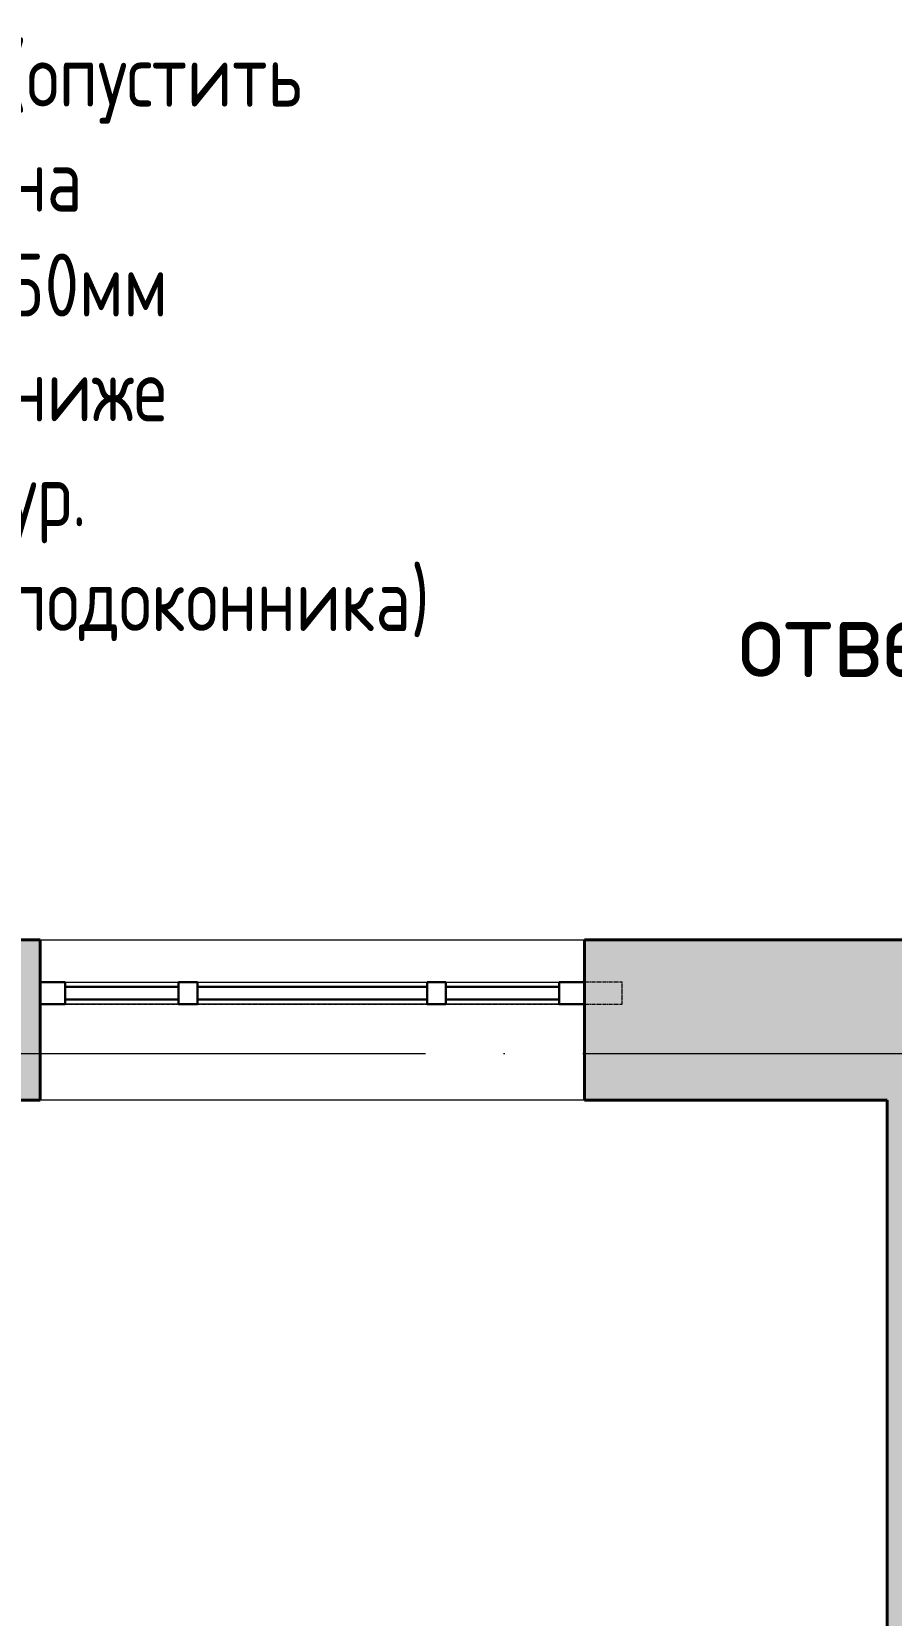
# Model space of a CAD drawing. Header units: millimetres. Extents: x 3050 to 430575, y -569542 to 36130.
# Drawn here: x 284082 to 286814, y -411851 to -406817 of the extents above; entities that cross this region are included whole.
import ezdxf
from ezdxf import colors
from ezdxf.entities.mleader import LeaderData, LeaderLine
from ezdxf.math import Vec2, Vec3

# ---------------------------------------------------------------- set-up
doc = ezdxf.new("R2010")
doc.units = ezdxf.units.MM
doc.linetypes.add('ADSK_Линия сетки', pattern=[25, 20, -2.5, 0, -2.5])
doc.linetypes.add('ADSK_Сверху', pattern=[4.5, 3, -1.5])
for name, color, linetype, lineweight in [('Витраж', 7, 'Continuous', 18), ('Марки', 7, 'Continuous', 20), ('Оси', 7, 'Continuous', 9), ('Панели витража', 7, 'Continuous', 18), ('Размеры', 7, 'Continuous', 9), ('Стены внутренние', 7, 'Continuous', 18), ('Стены наружные', 7, 'Continuous', 18)]:
    doc.layers.add(name, color=color, linetype=linetype, lineweight=lineweight)
doc.layers.add('Линии', color=7, linetype='Continuous', lineweight=9, true_color=0x00a600)
doc.styles.add('ISOCPEUR_1', font='isocpeur.ttf', dxfattribs={"width": 0.9, "height": 250})

# ---------------------------------------------------------------- blocks, each defined once
blk = doc.blocks.new('Прямоугольный импост - 70х20_60мм-V4-04 План 4-го этажа маркировочный')
at = {"layer": 'Витраж', "color": 253, "linetype": 'ADSK_Сверху', "true_color": 0xaaaaaa}
for p, q in [((5949, 20783.6), (6419, 20783.6)), ((6419, 20713.6), (6419, 20783.6)), ((5949, 20713.6), (6419, 20713.6))]:
    blk.add_line(p, q, dxfattribs=at)
blk = doc.blocks.new('Прямоугольный импост - 70х20_60мм-1464022-04 План 4-го этажа маркировочный')
at = {"layer": 'Витраж', "color": 253, "linetype": 'ADSK_Сверху', "true_color": 0xaaaaaa}
for p, q in [((5159, 20783.6), (5949, 20783.6)), ((5159, 20713.6), (5949, 20713.6))]:
    blk.add_line(p, q, dxfattribs=at)
blk = doc.blocks.new('Прямоугольный импост - 70х20_60мм-V5-04 План 4-го этажа маркировочный')
at = {"layer": 'Витраж', "color": 253, "linetype": 'ADSK_Сверху', "true_color": 0xaaaaaa}
for p, q in [((4689, 20783.6), (4689, 20713.6)), ((4689, 20783.6), (5159, 20783.6)), ((4689, 20713.6), (5159, 20713.6))]:
    blk.add_line(p, q, dxfattribs=at)
blk = doc.blocks.new('Прямоугольный импост - 70х20_56мм-1329112-04 План 4-го этажа маркировочный')
at = {"layer": 'Витраж', "color": 253, "linetype": 'ADSK_Сверху', "true_color": 0xaaaaaa}
for p, q in [((6539, 20783.6), (6419, 20783.6)), ((6539, 20713.6), (6539, 20783.6)), ((6419, 20713.6), (6539, 20713.6))]:
    blk.add_line(p, q, dxfattribs=at)
blk = doc.blocks.new('Монолитная лестница - ___-723490-04 План 4-го этажа маркировочный')
at = {"layer": 'Линии', "color": 8, "lineweight": 18, "true_color": 0x808080}
for p, q in [((3748.9, 20408.6), (3745.8, 18556.5)), ((3745.8, 18556.5), (4650.1, 18555)), ((5552.7, 18553.5), (5554.7, 18553.7)), ((5554.7, 18553.7), (5555.2, 18395.7)), ((5555.2, 18395.7), (7355.2, 18401.1)), ((7355.2, 18401.1), (7381.7, 18401.2))]:
    blk.add_line(p, q, dxfattribs=at)
blk = doc.blocks.new('Системная панель - _AR_Стекло_40мм_привязка по центру-V97-04 План 4-го этажа маркировочный')
at = {"layer": 'Панели витража', "lineweight": 30}
for p, q in [((180, 20), (-180, 20)), ((-180, 20), (-180, -20)), ((180, -20), (180, 20)), ((-180, -20), (180, -20))]:
    blk.add_line(p, q, dxfattribs=at)
blk = doc.blocks.new('Прямоугольный импост - 70х20_60мм-V98-04 План 4-го этажа маркировочный')
at = {"layer": 'Витраж', "lineweight": 30}
for p, q in [((-80, 35), (0, 35)), ((-80, -35), (-80, 35)), ((0, 35), (0, -35)), ((0, -35), (-80, -35))]:
    blk.add_line(p, q, dxfattribs=at)
blk = doc.blocks.new('Прямоугольный импост - 70х20_60мм-V99-04 План 4-го этажа маркировочный')
at = {"layer": 'Витраж', "lineweight": 30}
for p, q in [((0, 35), (-80, 35)), ((-80, 35), (-80, -35)), ((0, -35), (0, 35)), ((-80, -35), (0, -35))]:
    blk.add_line(p, q, dxfattribs=at)
blk = doc.blocks.new('Системная панель - _AR_Стекло_40мм_привязка по центру-V100-04 План 4-го этажа маркировочный')
at = {"layer": 'Панели витража', "lineweight": 30}
for p, q in [((365, 20), (-365, 20)), ((-365, 20), (-365, -20)), ((365, -20), (365, 20)), ((-365, -20), (365, -20))]:
    blk.add_line(p, q, dxfattribs=at)
blk = doc.blocks.new('Прямоугольный импост - 70х60мм-V101-04 План 4-го этажа маркировочный')
at = {"layer": 'Витраж', "lineweight": 30}
for p, q in [((-30, 35), (30, 35)), ((-30, -35), (-30, 35)), ((30, 35), (30, -35)), ((30, -35), (-30, -35))]:
    blk.add_line(p, q, dxfattribs=at)
blk = doc.blocks.new('Прямоугольный импост - 70х60мм-V102-04 План 4-го этажа маркировочный')
at = {"layer": 'Витраж'}
for p, q in [((5979, 20783.6), (6339, 20783.6)), ((6339, 20713.6), (5979, 20713.6))]:
    blk.add_line(p, q, dxfattribs=at)
blk = doc.blocks.new('Прямоугольный импост - 70х60мм-V103-04 План 4-го этажа маркировочный')
at = {"layer": 'Витраж'}
for p, q in [((5189, 20783.6), (5919, 20783.6)), ((5919, 20713.6), (5189, 20713.6))]:
    blk.add_line(p, q, dxfattribs=at)
blk = doc.blocks.new('Монолитная лестница - Лестничная площадка_Внутренний_-2428230-04 План 4-го этажа маркировочный')
at = {"layer": 'Линии', "color": 8, "lineweight": 18, "true_color": 0x808080}
for p, q in [((3748.9, 20408.6), (3745.8, 18556.5)), ((3745.8, 18556.5), (4650.1, 18555)), ((5552.7, 18553.5), (5554.7, 18553.7)), ((5554.7, 18553.7), (5555.2, 18395.7)), ((5555.2, 18395.7), (7355.2, 18401.1)), ((7355.2, 18401.1), (7381.7, 18401.2))]:
    blk.add_line(p, q, dxfattribs=at)
blk = doc.blocks.new('Монолитная лестница - ___-2428229-04 План 4-го этажа маркировочный')
blk.add_blockref('Монолитная лестница - Лестничная площадка_Внутренний_-2428230-04 План 4-го этажа маркировочный', (0, 0))
blk = doc.blocks.new('Немонолитная площадка - Лестничная площадка_Внутренний_-2428230-04 План 4-го этажа маркировочный')
at = {"layer": 'Линии', "color": 8, "lineweight": 18, "true_color": 0x808080}
for p, q in [((3748.9, 20408.6), (3745.8, 18556.5)), ((3745.8, 18556.5), (4650.1, 18555)), ((5552.7, 18553.5), (5554.7, 18553.7)), ((5554.7, 18553.7), (5555.2, 18395.7)), ((5555.2, 18395.7), (7355.2, 18401.1)), ((7355.2, 18401.1), (7381.7, 18401.2))]:
    blk.add_line(p, q, dxfattribs=at)

msp = doc.modelspace()

# ---------------------------------------------------------------- hatches: boundary and pattern name
at = {"layer": 'Стены внутренние', "true_color": 0xc0c0c0}
msp.add_hatch(color=9, dxfattribs=at).paths.add_polyline_path([(287165.72, -417838.08), (287181.35, -417838.08), (287181.35, -410213.29), (286801.35, -410213.29), (286801.35, -417662.37), (287151.67, -417661.03), (287152.42, -417838.08)])
at = {"layer": 'Стены наружные', "true_color": 0xc0c0c0}
h = msp.add_hatch(color=9, dxfattribs=at)
h.paths.add_polyline_path([(286840.41, -410213.29), (287855.14, -410213.29), (287855.14, -409703.29), (285838.64, -409703.29), (285838.64, -410213.29), (286801.35, -410213.29)])
h.paths.add_polyline_path([(283363.1, -410213.29), (284108.64, -410213.29), (284108.64, -409703.29), (282853.1, -409703.29), (282853.1, -410209.46), (283168.5, -410211.29), (283168.5, -410213.29), (283309.68, -410213.29)])
h.paths.add_polyline_path([(290760.92, -410213.29), (290786.92, -410213.29), (290786.92, -409703.29), (289585.14, -409703.29), (289585.14, -410213.29), (290381.25, -410213.29)])

# ---------------------------------------------------------------- linework, layer by layer
at = {"layer": 'Линии', "color": 8, "lineweight": 18, "true_color": 0x808080}
for p, q in [((284108.64, -409703.29), (285838.64, -409703.29)), ((285838.64, -410213.29), (284108.64, -410213.29))]:
    msp.add_line(p, q, dxfattribs=at)
at = {"layer": 'Оси', "linetype": 'ADSK_Линия сетки', "ltscale": 100}
msp.add_line((268333.38, -410065.13), (336561.32, -410065.13), dxfattribs=at)
at = {"layer": 'Стены внутренние', "lineweight": 40}
msp.add_line((286801.35, -410213.29), (286801.35, -417630.37), dxfattribs=at)
at = {"layer": 'Стены наружные', "lineweight": 40}
for p, q in [((284108.64, -409703.29), (283363.1, -409703.29)), ((284108.64, -410213.29), (284108.64, -409703.29)), ((287855.14, -409703.29), (285838.64, -409703.29)), ((285838.64, -409703.29), (285838.64, -410213.29)), ((283168.5, -410211.29), (284108.64, -410213.29)), ((285838.64, -410213.29), (286801.35, -410213.29))]:
    msp.add_line(p, q, dxfattribs=at)

# ---------------------------------------------------------------- block references
at = {"layer": 'Витраж', "color": 253, "linetype": 'ADSK_Сверху', "true_color": 0xaaaaaa}
for name in ['Прямоугольный импост - 70х20_60мм-V5-04 План 4-го этажа маркировочный', 'Прямоугольный импост - 70х20_60мм-1464022-04 План 4-го этажа маркировочный', 'Прямоугольный импост - 70х20_60мм-V4-04 План 4-го этажа маркировочный', 'Прямоугольный импост - 70х20_56мм-1329112-04 План 4-го этажа маркировочный']:
    msp.add_blockref(name, (279419.61, -430621.92), dxfattribs=at)
at = {"layer": 'Витраж', "rotation": 180}
msp.add_blockref('Прямоугольный импост - 70х20_60мм-V99-04 План 4-го этажа маркировочный', (284108.64, -409873.29), dxfattribs=at)
at = {"layer": 'Витраж'}
for name, p in [('Прямоугольный импост - 70х60мм-V102-04 План 4-го этажа маркировочный', (278209.61, -430621.92)), ('Прямоугольный импост - 70х60мм-V103-04 План 4-го этажа маркировочный', (279419.61, -430621.92)), ('Прямоугольный импост - 70х60мм-V102-04 План 4-го этажа маркировочный', (279419.61, -430621.92))]:
    msp.add_blockref(name, p, dxfattribs=at)
at = {"layer": 'Витраж', "extrusion": (0, 0, -1), "rotation": 180}
for name, p in [('Прямоугольный импост - 70х60мм-V101-04 План 4-го этажа маркировочный', (-284578.64, -409873.29)), ('Прямоугольный импост - 70х60мм-V101-04 План 4-го этажа маркировочный', (-285368.64, -409873.29)), ('Прямоугольный импост - 70х20_60мм-V98-04 План 4-го этажа маркировочный', (-285838.64, -409873.29))]:
    msp.add_blockref(name, p, dxfattribs=at)
at = {"layer": 'Линии', "color": 8, "lineweight": 18, "true_color": 0x808080}
for name in ['Монолитная лестница - ___-723490-04 План 4-го этажа маркировочный', 'Монолитная лестница - ___-2428229-04 План 4-го этажа маркировочный', 'Немонолитная площадка - Лестничная площадка_Внутренний_-2428230-04 План 4-го этажа маркировочный']:
    msp.add_blockref(name, (279419.61, -430621.92), dxfattribs=at)
at = {"layer": 'Панели витража'}
for name, p in [('Системная панель - _AR_Стекло_40мм_привязка по центру-V97-04 План 4-го этажа маркировочный', (284368.64, -409873.29)), ('Системная панель - _AR_Стекло_40мм_привязка по центру-V100-04 План 4-го этажа маркировочный', (284973.64, -409873.29)), ('Системная панель - _AR_Стекло_40мм_привязка по центру-V97-04 План 4-го этажа маркировочный', (285578.64, -409873.29))]:
    msp.add_blockref(name, p, dxfattribs=at)

# ---------------------------------------------------------------- texts
at = {"layer": 'Марки', "color": 30, "lineweight": 40, "true_color": 0xf26722, "style": 'ISOCPEUR_1', "width": 0.9}
msp.add_text('отверстие 500x600(h)', height=250, dxfattribs=at).set_placement((286327.82, -408868.61))

# ---------------------------------------------------------------- leaders
at = {"layer": 'Размеры', "color": 18, "true_color": 0x000000}
ml = msp.add_multileader_mtext('Standard', dxfattribs=at)
ml.set_content('\\pxt9;{\\fISOCPEUR|b0|i0|c204|p34;Выполнить зашивку простенков между \\Pокнами\\P\\W0.8;\\C256;на стальном каркасе с двухслойной обшивкой \\Pцементными плитами Кнауф Аквапанель (12,5 мм) \\Pи минеральным заполнением - 75мм (от верхнего\\Pперекрытия до ур. подоконника (опустить на 50мм\\Pниже ур. подоконника)}', color=(0, 0, 0))
ml.set_leader_properties()
ml.build(insert=Vec2(0, 0))
ml.multileader.update_dxf_attribs({"text_right_attachment_type": 6, "dogleg_length": 0.36, "arrow_head_size": 0.18})
ctx = ml.context
ctx.base_point, ctx.char_height, ctx.arrow_head_size, ctx.landing_gap_size, ctx.plane_origin = Vec3(284006.32, -397650.26), 200, 0.18, 0.09, Vec3(283424.67, -396656.64)
ctx.right_attachment = 6
notes = []
notes.append((ctx, [(0, (1, 1, 0), (284005.96, -397650.26), (1, 0), 0.36, [(0, [(282688.19, -397692.65)], 0, [])])]))
ctx.mtext.insert, ctx.mtext.width, ctx.mtext.flow_direction = Vec3(284006.41, -397520.26), 8.1071, 5
for ctx, leaders in notes:
    for number, flags, end, landing, length, lines in leaders:
        leader = LeaderData()
        leader.index, (leader.has_last_leader_line, leader.has_dogleg_vector, leader.attachment_direction) = number, flags
        leader.last_leader_point, leader.dogleg_vector, leader.dogleg_length = Vec3(end), Vec3(landing), length
        for number, points, colour, breaks in lines:
            line = LeaderLine()
            line.index, line.vertices, line.color, line.breaks = number, Vec3.list(points), colors.encode_raw_color(colour), breaks
            leader.lines.append(line)
        ctx.leaders.append(leader)

doc.saveas('drawing.dxf')
